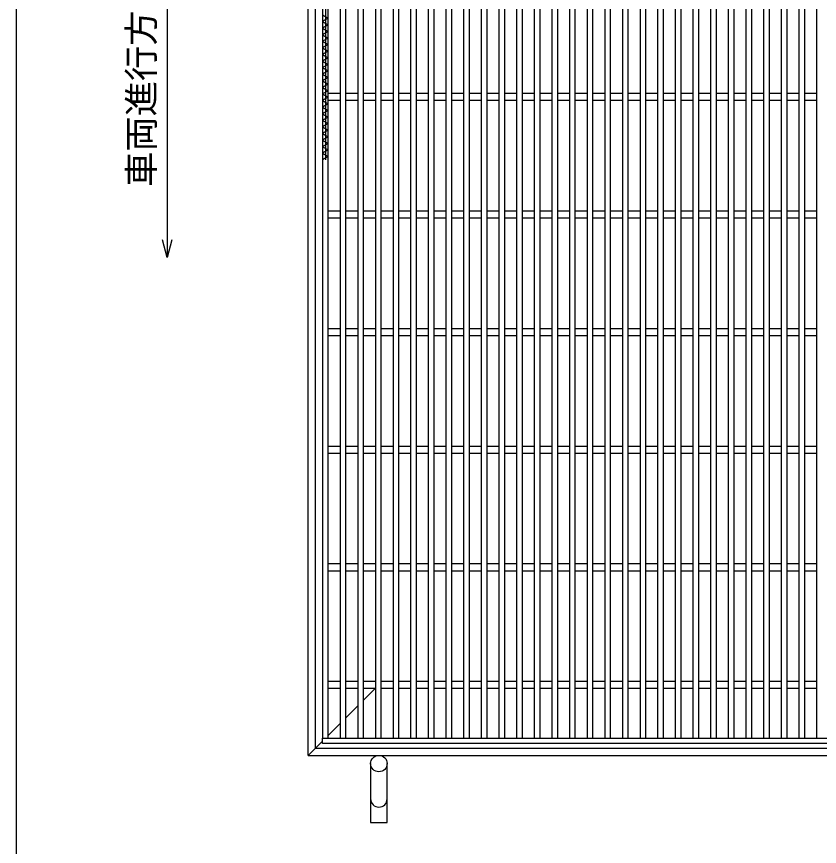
# Model space of a CAD drawing. Units: millimetres, scale not verified. Extents: x -1820 to 1731, y -1282 to 1054.
# Drawn here: x -1729 to -1046, y -483 to 222 of the extents above; entities that cross this region are included whole.
import ezdxf
from ezdxf.enums import TextEntityAlignment as Align

# ---------------------------------------------------------------- set-up
doc = ezdxf.new("R2010")
doc.units = ezdxf.units.MM
doc.header["$LTSCALE"] = 10
for name, color, linetype, lineweight in [('0_2', 150, 'Continuous', 25), ('16', 3, 'Continuous', 25), ('19', 6, 'Continuous', 25)]:
    doc.layers.add(name, color=color, linetype=linetype, lineweight=lineweight)
doc.styles.add('ベクトル', font='')
doc.styles.get('ベクトル').set_extended_font_data('ベクトル')

msp = doc.modelspace()

# ---------------------------------------------------------------- linework, layer by layer
at = {"layer": '0_2'}
msp.add_line((-1729, -1146.5), (-1729, 1053.5), dxfattribs=at)
at = {"layer": '0_2', "color": 4}
for p, q in [((-1601, 317.33), (-1601, 17.33)), ((-1601, 17.33), (-1605, 32.33)), ((-1597, 32.33), (-1601, 17.33))]:
    msp.add_line(p, q, dxfattribs=at)
at = {"layer": '16'}
for p, q in [((-1469, 699.5), (-1469, -391.5)), ((-1466.5, 699.5), (-1466.5, 100.3)), ((-1464, -391.5), (-1464, 699.5)), ((-1454, 699.5), (-1454, -391.5)), ((-1449, -391.5), (-1449, 699.5)), ((-1439, 699.5), (-1439, -391.5)), ((-1434, -391.5), (-1434, 699.5)), ((-1424, 699.5), (-1424, -391.5)), ((-1419, -391.5), (-1419, 699.5)), ((-1409, 699.5), (-1409, -391.5)), ((-1404, -391.5), (-1404, 699.5)), ((-1394, 699.5), (-1394, -391.5)), ((-1389, -391.5), (-1389, 699.5)), ((-1379, 699.5), (-1379, -391.5)), ((-1374, -391.5), (-1374, 699.5)), ((-1364, 699.5), (-1364, -391.5)), ((-1359, -391.5), (-1359, 699.5)), ((-1349, 699.5), (-1349, -391.5)), ((-1344, -391.5), (-1344, 699.5)), ((-1334, 699.5), (-1334, -391.5)), ((-1329, -391.5), (-1329, 699.5)), ((-1319, 699.5), (-1319, -391.5)), ((-1314, -391.5), (-1314, 699.5)), ((-1304, 699.5), (-1304, -391.5)), ((-1299, -391.5), (-1299, 699.5)), ((-1289, 699.5), (-1289, -391.5)), ((-1284, -391.5), (-1284, 699.5)), ((-1274, 699.5), (-1274, -391.5)), ((-1269, -391.5), (-1269, 699.5)), ((-1259, 699.5), (-1259, -391.5)), ((-1254, -391.5), (-1254, 699.5)), ((-1244, 699.5), (-1244, -391.5)), ((-1239, -391.5), (-1239, 699.5)), ((-1229, 699.5), (-1229, -391.5)), ((-1224, -391.5), (-1224, 699.5)), ((-1214, 699.5), (-1214, -391.5)), ((-1209, -391.5), (-1209, 699.5)), ((-1199, 699.5), (-1199, -391.5)), ((-1194, -391.5), (-1194, 699.5)), ((-1184, 699.5), (-1184, -391.5)), ((-1179, -391.5), (-1179, 699.5)), ((-1169, 699.5), (-1169, -391.5)), ((-1164, -391.5), (-1164, 699.5)), ((-1154, 699.5), (-1154, -391.5)), ((-1149, -391.5), (-1149, 699.5)), ((-1139, 699.5), (-1139, -391.5)), ((-1134, -391.5), (-1134, 699.5)), ((-1124, 699.5), (-1124, -391.5)), ((-1119, -391.5), (-1119, 699.5)), ((-1109, 699.5), (-1109, -391.5)), ((-1104, -391.5), (-1104, 699.5)), ((-1094, 699.5), (-1094, -391.5)), ((-1089, -391.5), (-1089, 699.5)), ((-1079, 699.5), (-1079, -391.5)), ((-1074, -391.5), (-1074, 699.5)), ((-1064, 699.5), (-1064, -391.5)), ((-1059, -391.5), (-1059, 699.5)), ((-1049, 699.5), (-1049, -391.5)), ((-1469, 223.5), (-1464, 220.7)), ((-1464, 220.7), (-1469, 217.9)), ((-1469, 217.9), (-1464, 215.1)), ((-1464, 215.1), (-1469, 212.3)), ((-1469, 212.3), (-1464, 209.5)), ((-1464, 209.5), (-1469, 206.7)), ((-1469, 206.7), (-1464, 203.9)), ((-1464, 203.9), (-1469, 201.1)), ((-1469, 201.1), (-1464, 198.3)), ((-1464, 198.3), (-1469, 195.5)), ((-1469, 195.5), (-1464, 192.7)), ((-1464, 192.7), (-1469, 189.9)), ((-1469, 189.9), (-1464, 187.1)), ((-1464, 187.1), (-1469, 184.3)), ((-1469, 184.3), (-1464, 181.5)), ((-1464, 181.5), (-1469, 178.7)), ((-1469, 178.7), (-1464, 175.9)), ((-1464, 175.9), (-1469, 173.1)), ((-1469, 173.1), (-1464, 170.3)), ((-1464, 170.3), (-1469, 167.5)), ((-1469, 167.5), (-1464, 164.7)), ((-1464, 164.7), (-1469, 161.9)), ((-1469, 161.9), (-1464, 159.1)), ((-1464, 159.1), (-1469, 156.3)), ((-1469, 156.3), (-1464, 153.5)), ((-1464, 157), (-1454, 157)), ((-1449, 157), (-1439, 157)), ((-1434, 157), (-1424, 157)), ((-1419, 157), (-1409, 157)), ((-1404, 157), (-1394, 157)), ((-1389, 157), (-1379, 157)), ((-1374, 157), (-1364, 157)), ((-1359, 157), (-1349, 157)), ((-1344, 157), (-1334, 157)), ((-1329, 157), (-1319, 157)), ((-1314, 157), (-1304, 157)), ((-1299, 157), (-1289, 157)), ((-1284, 157), (-1274, 157)), ((-1269, 157), (-1259, 157)), ((-1254, 157), (-1244, 157)), ((-1239, 157), (-1229, 157)), ((-1224, 157), (-1214, 157)), ((-1209, 157), (-1199, 157)), ((-1194, 157), (-1184, 157)), ((-1179, 157), (-1169, 157)), ((-1164, 157), (-1154, 157)), ((-1149, 157), (-1139, 157)), ((-1134, 157), (-1124, 157)), ((-1119, 157), (-1109, 157)), ((-1104, 157), (-1094, 157)), ((-1089, 157), (-1079, 157)), ((-1074, 157), (-1064, 157)), ((-1059, 157), (-1049, 157)), ((-1464, 153.5), (-1469, 150.7)), ((-1469, 150.7), (-1464, 147.9)), ((-1464, 151), (-1454, 151)), ((-1449, 151), (-1439, 151)), ((-1434, 151), (-1424, 151)), ((-1419, 151), (-1409, 151)), ((-1404, 151), (-1394, 151)), ((-1389, 151), (-1379, 151)), ((-1374, 151), (-1364, 151)), ((-1359, 151), (-1349, 151)), ((-1344, 151), (-1334, 151)), ((-1329, 151), (-1319, 151)), ((-1314, 151), (-1304, 151)), ((-1299, 151), (-1289, 151)), ((-1284, 151), (-1274, 151)), ((-1269, 151), (-1259, 151)), ((-1254, 151), (-1244, 151)), ((-1239, 151), (-1229, 151)), ((-1224, 151), (-1214, 151)), ((-1209, 151), (-1199, 151)), ((-1194, 151), (-1184, 151)), ((-1179, 151), (-1169, 151)), ((-1164, 151), (-1154, 151)), ((-1149, 151), (-1139, 151)), ((-1134, 151), (-1124, 151)), ((-1119, 151), (-1109, 151)), ((-1104, 151), (-1094, 151)), ((-1089, 151), (-1079, 151)), ((-1074, 151), (-1064, 151)), ((-1059, 151), (-1049, 151)), ((-1464, 147.9), (-1469, 145.1)), ((-1469, 145.1), (-1464, 142.3)), ((-1464, 142.3), (-1469, 139.5)), ((-1469, 139.5), (-1464, 136.7)), ((-1464, 136.7), (-1469, 133.9)), ((-1469, 133.9), (-1464, 131.1)), ((-1464, 131.1), (-1469, 128.3)), ((-1469, 128.3), (-1464, 125.5)), ((-1464, 125.5), (-1469, 122.7)), ((-1469, 122.7), (-1464, 119.9)), ((-1464, 119.9), (-1469, 117.1)), ((-1469, 117.1), (-1464, 114.3)), ((-1464, 114.3), (-1469, 111.5)), ((-1469, 111.5), (-1464, 108.7)), ((-1464, 108.7), (-1469, 105.9)), ((-1469, 105.9), (-1464, 103.1)), ((-1464, 103.1), (-1469, 100.3)), ((-1464, 57), (-1454, 57)), ((-1449, 57), (-1439, 57)), ((-1434, 57), (-1424, 57)), ((-1419, 57), (-1409, 57)), ((-1404, 57), (-1394, 57)), ((-1389, 57), (-1379, 57)), ((-1374, 57), (-1364, 57)), ((-1359, 57), (-1349, 57)), ((-1344, 57), (-1334, 57)), ((-1329, 57), (-1319, 57)), ((-1314, 57), (-1304, 57)), ((-1299, 57), (-1289, 57)), ((-1284, 57), (-1274, 57)), ((-1269, 57), (-1259, 57)), ((-1254, 57), (-1244, 57)), ((-1239, 57), (-1229, 57)), ((-1224, 57), (-1214, 57)), ((-1209, 57), (-1199, 57)), ((-1194, 57), (-1184, 57)), ((-1179, 57), (-1169, 57)), ((-1164, 57), (-1154, 57)), ((-1149, 57), (-1139, 57)), ((-1134, 57), (-1124, 57)), ((-1119, 57), (-1109, 57)), ((-1104, 57), (-1094, 57)), ((-1089, 57), (-1079, 57)), ((-1074, 57), (-1064, 57)), ((-1059, 57), (-1049, 57)), ((-1464, 51), (-1454, 51)), ((-1449, 51), (-1439, 51)), ((-1434, 51), (-1424, 51)), ((-1419, 51), (-1409, 51)), ((-1404, 51), (-1394, 51)), ((-1389, 51), (-1379, 51)), ((-1374, 51), (-1364, 51)), ((-1359, 51), (-1349, 51)), ((-1344, 51), (-1334, 51)), ((-1329, 51), (-1319, 51)), ((-1314, 51), (-1304, 51)), ((-1299, 51), (-1289, 51)), ((-1284, 51), (-1274, 51)), ((-1269, 51), (-1259, 51)), ((-1254, 51), (-1244, 51)), ((-1239, 51), (-1229, 51)), ((-1224, 51), (-1214, 51)), ((-1209, 51), (-1199, 51)), ((-1194, 51), (-1184, 51)), ((-1179, 51), (-1169, 51)), ((-1164, 51), (-1154, 51)), ((-1149, 51), (-1139, 51)), ((-1134, 51), (-1124, 51)), ((-1119, 51), (-1109, 51)), ((-1104, 51), (-1094, 51)), ((-1089, 51), (-1079, 51)), ((-1074, 51), (-1064, 51)), ((-1059, 51), (-1049, 51)), ((-1464, -43), (-1454, -43)), ((-1464, -49), (-1454, -49)), ((-1449, -43), (-1439, -43)), ((-1449, -49), (-1439, -49)), ((-1434, -43), (-1424, -43)), ((-1434, -49), (-1424, -49)), ((-1419, -43), (-1409, -43)), ((-1419, -49), (-1409, -49)), ((-1404, -43), (-1394, -43)), ((-1404, -49), (-1394, -49)), ((-1389, -43), (-1379, -43)), ((-1389, -49), (-1379, -49)), ((-1374, -43), (-1364, -43)), ((-1374, -49), (-1364, -49)), ((-1359, -43), (-1349, -43)), ((-1359, -49), (-1349, -49)), ((-1344, -43), (-1334, -43)), ((-1344, -49), (-1334, -49)), ((-1329, -43), (-1319, -43)), ((-1329, -49), (-1319, -49)), ((-1314, -43), (-1304, -43)), ((-1314, -49), (-1304, -49)), ((-1299, -43), (-1289, -43)), ((-1299, -49), (-1289, -49)), ((-1284, -43), (-1274, -43)), ((-1284, -49), (-1274, -49)), ((-1269, -43), (-1259, -43)), ((-1269, -49), (-1259, -49)), ((-1254, -43), (-1244, -43)), ((-1254, -49), (-1244, -49)), ((-1239, -43), (-1229, -43)), ((-1239, -49), (-1229, -49)), ((-1224, -43), (-1214, -43)), ((-1224, -49), (-1214, -49)), ((-1209, -43), (-1199, -43)), ((-1209, -49), (-1199, -49)), ((-1194, -43), (-1184, -43)), ((-1194, -49), (-1184, -49)), ((-1179, -43), (-1169, -43)), ((-1179, -49), (-1169, -49)), ((-1164, -43), (-1154, -43)), ((-1164, -49), (-1154, -49)), ((-1149, -43), (-1139, -43)), ((-1149, -49), (-1139, -49)), ((-1134, -43), (-1124, -43)), ((-1134, -49), (-1124, -49)), ((-1119, -43), (-1109, -43)), ((-1119, -49), (-1109, -49)), ((-1104, -43), (-1094, -43)), ((-1104, -49), (-1094, -49)), ((-1089, -43), (-1079, -43)), ((-1089, -49), (-1079, -49)), ((-1074, -43), (-1064, -43)), ((-1074, -49), (-1064, -49)), ((-1059, -43), (-1049, -43)), ((-1059, -49), (-1049, -49)), ((-1464, -143), (-1454, -143)), ((-1449, -143), (-1439, -143)), ((-1434, -143), (-1424, -143)), ((-1419, -143), (-1409, -143)), ((-1404, -143), (-1394, -143)), ((-1389, -143), (-1379, -143)), ((-1374, -143), (-1364, -143)), ((-1359, -143), (-1349, -143)), ((-1344, -143), (-1334, -143)), ((-1329, -143), (-1319, -143)), ((-1314, -143), (-1304, -143)), ((-1299, -143), (-1289, -143)), ((-1284, -143), (-1274, -143)), ((-1269, -143), (-1259, -143)), ((-1254, -143), (-1244, -143)), ((-1239, -143), (-1229, -143)), ((-1224, -143), (-1214, -143)), ((-1209, -143), (-1199, -143)), ((-1194, -143), (-1184, -143)), ((-1179, -143), (-1169, -143)), ((-1164, -143), (-1154, -143)), ((-1149, -143), (-1139, -143)), ((-1134, -143), (-1124, -143)), ((-1119, -143), (-1109, -143)), ((-1104, -143), (-1094, -143)), ((-1089, -143), (-1079, -143)), ((-1074, -143), (-1064, -143)), ((-1059, -143), (-1049, -143)), ((-1464, -149), (-1454, -149)), ((-1449, -149), (-1439, -149)), ((-1434, -149), (-1424, -149)), ((-1419, -149), (-1409, -149)), ((-1404, -149), (-1394, -149)), ((-1389, -149), (-1379, -149)), ((-1374, -149), (-1364, -149)), ((-1359, -149), (-1349, -149)), ((-1344, -149), (-1334, -149)), ((-1329, -149), (-1319, -149)), ((-1314, -149), (-1304, -149)), ((-1299, -149), (-1289, -149)), ((-1284, -149), (-1274, -149)), ((-1269, -149), (-1259, -149)), ((-1254, -149), (-1244, -149)), ((-1239, -149), (-1229, -149)), ((-1224, -149), (-1214, -149)), ((-1209, -149), (-1199, -149)), ((-1194, -149), (-1184, -149)), ((-1179, -149), (-1169, -149)), ((-1164, -149), (-1154, -149)), ((-1149, -149), (-1139, -149)), ((-1134, -149), (-1124, -149)), ((-1119, -149), (-1109, -149)), ((-1104, -149), (-1094, -149)), ((-1089, -149), (-1079, -149)), ((-1074, -149), (-1064, -149)), ((-1059, -149), (-1049, -149)), ((-1464, -243), (-1454, -243)), ((-1449, -243), (-1439, -243)), ((-1434, -243), (-1424, -243)), ((-1419, -243), (-1409, -243)), ((-1404, -243), (-1394, -243)), ((-1389, -243), (-1379, -243)), ((-1374, -243), (-1364, -243)), ((-1359, -243), (-1349, -243)), ((-1344, -243), (-1334, -243)), ((-1329, -243), (-1319, -243)), ((-1314, -243), (-1304, -243)), ((-1299, -243), (-1289, -243)), ((-1284, -243), (-1274, -243)), ((-1269, -243), (-1259, -243)), ((-1254, -243), (-1244, -243)), ((-1239, -243), (-1229, -243)), ((-1224, -243), (-1214, -243)), ((-1209, -243), (-1199, -243)), ((-1194, -243), (-1184, -243)), ((-1179, -243), (-1169, -243)), ((-1164, -243), (-1154, -243)), ((-1149, -243), (-1139, -243)), ((-1134, -243), (-1124, -243)), ((-1119, -243), (-1109, -243)), ((-1104, -243), (-1094, -243)), ((-1089, -243), (-1079, -243)), ((-1074, -243), (-1064, -243)), ((-1059, -243), (-1049, -243)), ((-1464, -249), (-1454, -249)), ((-1449, -249), (-1439, -249)), ((-1434, -249), (-1424, -249)), ((-1419, -249), (-1409, -249)), ((-1404, -249), (-1394, -249)), ((-1389, -249), (-1379, -249)), ((-1374, -249), (-1364, -249)), ((-1359, -249), (-1349, -249)), ((-1344, -249), (-1334, -249)), ((-1329, -249), (-1319, -249)), ((-1314, -249), (-1304, -249)), ((-1299, -249), (-1289, -249)), ((-1284, -249), (-1274, -249)), ((-1269, -249), (-1259, -249)), ((-1254, -249), (-1244, -249)), ((-1239, -249), (-1229, -249)), ((-1224, -249), (-1214, -249)), ((-1209, -249), (-1199, -249)), ((-1194, -249), (-1184, -249)), ((-1179, -249), (-1169, -249)), ((-1164, -249), (-1154, -249)), ((-1149, -249), (-1139, -249)), ((-1134, -249), (-1124, -249)), ((-1119, -249), (-1109, -249)), ((-1104, -249), (-1094, -249)), ((-1089, -249), (-1079, -249)), ((-1074, -249), (-1064, -249)), ((-1059, -249), (-1049, -249)), ((-1464, -343), (-1454, -343)), ((-1449, -343), (-1439, -343)), ((-1434, -343), (-1424, -343)), ((-1419, -343), (-1409, -343)), ((-1404, -343), (-1394, -343)), ((-1389, -343), (-1379, -343)), ((-1374, -343), (-1364, -343)), ((-1359, -343), (-1349, -343)), ((-1344, -343), (-1334, -343)), ((-1329, -343), (-1319, -343)), ((-1314, -343), (-1304, -343)), ((-1299, -343), (-1289, -343)), ((-1284, -343), (-1274, -343)), ((-1269, -343), (-1259, -343)), ((-1254, -343), (-1244, -343)), ((-1239, -343), (-1229, -343)), ((-1224, -343), (-1214, -343)), ((-1209, -343), (-1199, -343)), ((-1194, -343), (-1184, -343)), ((-1179, -343), (-1169, -343)), ((-1164, -343), (-1154, -343)), ((-1149, -343), (-1139, -343)), ((-1134, -343), (-1124, -343)), ((-1119, -343), (-1109, -343)), ((-1104, -343), (-1094, -343)), ((-1089, -343), (-1079, -343)), ((-1074, -343), (-1064, -343)), ((-1059, -343), (-1049, -343)), ((-1464, -349), (-1454, -349)), ((-1449, -349), (-1439, -349)), ((-1434, -349), (-1424, -349)), ((-1419, -349), (-1409, -349)), ((-1404, -349), (-1394, -349)), ((-1389, -349), (-1379, -349)), ((-1374, -349), (-1364, -349)), ((-1359, -349), (-1349, -349)), ((-1344, -349), (-1334, -349)), ((-1329, -349), (-1319, -349)), ((-1314, -349), (-1304, -349)), ((-1299, -349), (-1289, -349)), ((-1284, -349), (-1274, -349)), ((-1269, -349), (-1259, -349)), ((-1254, -349), (-1244, -349)), ((-1239, -349), (-1229, -349)), ((-1224, -349), (-1214, -349)), ((-1209, -349), (-1199, -349)), ((-1194, -349), (-1184, -349)), ((-1179, -349), (-1169, -349)), ((-1164, -349), (-1154, -349)), ((-1149, -349), (-1139, -349)), ((-1134, -349), (-1124, -349)), ((-1119, -349), (-1109, -349)), ((-1104, -349), (-1094, -349)), ((-1089, -349), (-1079, -349)), ((-1074, -349), (-1064, -349)), ((-1059, -349), (-1049, -349)), ((-1469, -391.5), (-924, -391.5)), ((-1469, -396), (-1469, -391.5)), ((-1469, -391.5), (-1464, -391.5)), ((-1454, -391.5), (-1449, -391.5)), ((-1439, -391.5), (-1434, -391.5)), ((-1424, -391.5), (-1419, -391.5)), ((-1409, -391.5), (-1404, -391.5)), ((-1394, -391.5), (-1389, -391.5)), ((-1379, -391.5), (-1374, -391.5)), ((-1364, -391.5), (-1359, -391.5)), ((-1349, -391.5), (-1344, -391.5)), ((-1334, -391.5), (-1329, -391.5)), ((-1319, -391.5), (-1314, -391.5)), ((-1304, -391.5), (-1299, -391.5)), ((-1289, -391.5), (-1284, -391.5)), ((-1274, -391.5), (-1269, -391.5)), ((-1259, -391.5), (-1254, -391.5)), ((-1244, -391.5), (-1239, -391.5)), ((-1229, -391.5), (-1224, -391.5)), ((-1214, -391.5), (-1209, -391.5)), ((-1199, -391.5), (-1194, -391.5)), ((-1184, -391.5), (-1179, -391.5)), ((-1169, -391.5), (-1164, -391.5)), ((-1154, -391.5), (-1149, -391.5)), ((-1139, -391.5), (-1134, -391.5)), ((-1124, -391.5), (-1119, -391.5)), ((-1109, -391.5), (-1104, -391.5)), ((-1094, -391.5), (-1089, -391.5)), ((-1079, -391.5), (-1074, -391.5)), ((-1064, -391.5), (-1059, -391.5)), ((-1049, -391.5), (-1044, -391.5)), ((-924, -396), (-1469, -396))]:
    msp.add_line(p, q, dxfattribs=at)
at = {"layer": '19'}
for p, q in [((-1481, -406), (-1481, 714)), ((-1475, -400), (-1475, 708)), ((-1434, -359), (-1424, -349)), ((-1449, -374), (-1439, -364)), ((-1464, -389), (-1454, -379)), ((-1481, -406), (-1469, -394)), ((-1475, -400), (-367, -400)), ((-1481, -406), (-361, -406)), ((-1428, -413), (-1428, -463)), ((-1414, -463), (-1414, -413)), ((-1428, -463), (-1414, -463))]:
    msp.add_line(p, q, dxfattribs=at)
msp.add_circle((-1421, -413), 7, dxfattribs=at)
msp.add_arc((-1421, -443), 7, 180, 0, dxfattribs=at)

# ---------------------------------------------------------------- texts
at = {"layer": '0_2', "color": 2, "style": 'ベクトル'}
msp.add_text('車両進行方向', height=21.99, rotation=90, dxfattribs=at).set_placement((-1623, 77.33), align=Align.MIDDLE_LEFT)

doc.saveas('drawing.dxf')
